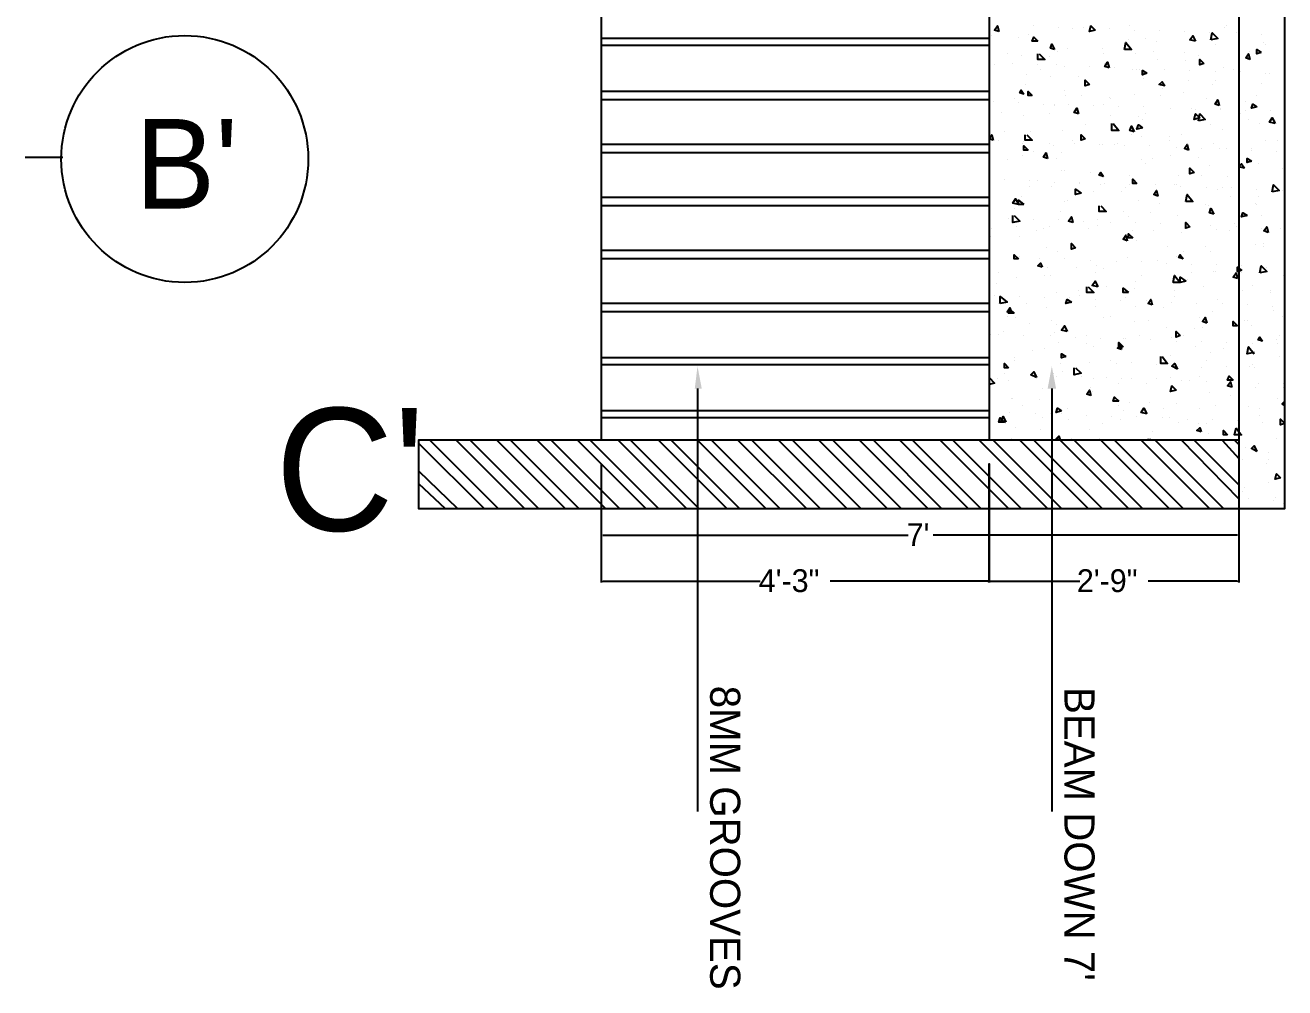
# Model space of a CAD drawing. Header units: inches. Extents: x 9636 to 21597, y -10243 to 557.
# Drawn here: x 14832.6 to 14998.5, y -2774.1 to -2647.3 of the extents above; entities that cross this region are included whole.
import ezdxf

# ---------------------------------------------------------------- set-up
doc = ezdxf.new("R2010")
doc.units = ezdxf.units.IN
doc.header["$MEASUREMENT"] = 0
doc.layers.add('PDF2_0', color=7, linetype='Continuous')
doc.layers.add('PDF2_Text', color=5, linetype='Continuous')
doc.layers.add('PDF2_IEL-HATCH-002', color=7, linetype='Continuous', true_color=0xd7ebd2)
doc.styles.add('PDF Stylus BT', font='stylu.ttf')

msp = doc.modelspace()

# ---------------------------------------------------------------- linework, layer by layer
at = {"layer": 'PDF2_0', "lineweight": 25}
for points in [[(14992.44, -2701.98), (14884.4, -2701.98), (14884.4, -2710.99), (14998.5, -2710.99), (14998.5, -2529.08), (14884.4, -2529.08), (14884.4, -2538.09), (14992.44, -2538.09)], [(14992.44, -2529.08), (14992.44, -2710.99)], [(14908.47, -2538.09), (14908.47, -2701.98)], [(14959.55, -2538.09), (14959.55, -2596.7), (14959.55, -2643.74), (14959.55, -2701.98)], [(14832.58, -2664.68), (14837.54, -2664.68)]]:
    msp.add_lwpolyline(points, dxfattribs=at)
at = {"layer": 'PDF2_0', "color": 252, "lineweight": 25, "true_color": 0x939598}
for points in [[(14959.55, -2649.07), (14908.47, -2649.07)], [(14959.55, -2649.98), (14908.47, -2649.98)], [(14959.55, -2656.05), (14908.47, -2656.05)], [(14959.55, -2657.15), (14908.47, -2657.15)], [(14959.55, -2663.03), (14908.47, -2663.03)], [(14959.55, -2664.13), (14908.47, -2664.13)], [(14959.55, -2670.01), (14908.47, -2670.01)], [(14959.55, -2671.11), (14908.47, -2671.11)], [(14959.55, -2676.99), (14908.47, -2676.99)], [(14959.55, -2678.1), (14908.47, -2678.1)], [(14959.55, -2683.98), (14908.47, -2683.98)], [(14959.55, -2685.08), (14908.47, -2685.08)], [(14959.55, -2691.14), (14908.47, -2691.14)], [(14959.55, -2692.06), (14908.47, -2692.06)], [(14959.55, -2698.12), (14908.47, -2698.12)], [(14959.55, -2699.04), (14908.47, -2699.04)]]:
    msp.add_lwpolyline(points, dxfattribs=at)
at = {"layer": 'PDF2_0', "color": 5, "lineweight": 25}
for points in [[(14921.14, -2695.18), (14921.14, -2750.49), (14921.14, -2750.86)], [(14967.81, -2695.18), (14967.81, -2750.49), (14967.81, -2750.86)], [(14908.65, -2714.48), (14948.89, -2714.48)], [(14992.25, -2714.48), (14952.2, -2714.48)], [(14908.65, -2720.54), (14929.41, -2720.54)], [(14959.36, -2720.54), (14938.6, -2720.54)], [(14959.73, -2720.54), (14971.49, -2720.54)], [(14992.25, -2720.54), (14980.49, -2720.54)]]:
    msp.add_lwpolyline(points, dxfattribs=at)
at = {"layer": 'PDF2_0', "color": 254, "lineweight": 25, "true_color": 0xdbdbdb}
for points in [[(14908.47, -2705.11), (14908.47, -2720.72)], [(14992.44, -2705.11), (14992.44, -2720.72)], [(14908.47, -2714.11), (14908.47, -2714.66)], [(14992.44, -2714.11), (14992.44, -2714.66)]]:
    msp.add_lwpolyline(points, dxfattribs=at)
msp.add_lwpolyline([(14959.55, -2720.72), (14959.55, -2705.11)], close=True, dxfattribs=at)
at = {"layer": 'PDF2_0', "lineweight": 25}
msp.add_circle((14853.6, -2664.94), 16.26, dxfattribs=at)
at = {"layer": 'PDF2_0', "color": 5, "transparency": 33554559}
for points in [[(14920.78, -2695.18), (14921.14, -2692.24), (14921.7, -2695.18)], [(14967.26, -2695.18), (14967.81, -2692.24), (14968.37, -2695.18)], [(14908.65, -2714.48), (14908.47, -2714.48), (14908.47, -2714.48)], [(14992.25, -2714.48), (14992.44, -2714.48), (14992.44, -2714.48)], [(14908.65, -2720.54), (14908.65, -2720.72), (14908.47, -2720.54)], [(14959.36, -2720.54), (14959.36, -2720.72), (14959.55, -2720.54)], [(14959.73, -2720.54), (14959.73, -2720.72), (14959.55, -2720.54)], [(14992.25, -2720.54), (14992.25, -2720.72), (14992.44, -2720.54)]]:
    msp.add_solid(points, dxfattribs=at)
at = {"layer": 'PDF2_IEL-HATCH-002', "color": 251, "lineweight": 25, "true_color": 0x636466}
for points in [[(14960.83, -2648.15), (14960.28, -2647.96), (14960.65, -2647.41)], [(14973.51, -2647.96), (14972.78, -2648.15), (14972.96, -2647.41)], [(14965.98, -2649.43), (14965.24, -2649.43), (14965.43, -2648.88)], [(14977.37, -2650.54), (14977.55, -2649.62), (14978.29, -2650.54)], [(14986.74, -2649.43), (14986, -2649.25), (14986.37, -2648.7)], [(14988.76, -2649.25), (14988.94, -2648.33), (14989.68, -2649.07)], [(14968.18, -2650.54), (14967.63, -2650.35), (14967.81, -2649.8)], [(14993.91, -2651.82), (14993.35, -2651.64), (14993.72, -2651.09)], [(14995.38, -2650.9), (14994.82, -2651.09), (14994.82, -2650.54)], [(14975.35, -2652.92), (14974.8, -2652.74), (14975.16, -2652.19)], [(14987.84, -2652.37), (14987.29, -2652.56), (14987.29, -2651.82)], [(14972.78, -2655.13), (14972.22, -2655.31), (14972.22, -2654.58)], [(14980.31, -2653.66), (14979.76, -2653.84), (14979.76, -2653.29)], [(14964.14, -2656.42), (14963.59, -2656.23), (14963.77, -2655.86)], [(14965.24, -2656.6), (14964.69, -2656.6), (14964.69, -2656.05)], [(14982.7, -2655.31), (14981.96, -2655.13), (14982.33, -2654.76)], [(14989.86, -2657.89), (14989.31, -2657.7), (14989.68, -2657.15)], [(14994.82, -2658.07), (14994.09, -2658.25), (14994.27, -2657.7)], [(14971.31, -2658.99), (14970.75, -2658.8), (14971.12, -2658.25)], [(14987.29, -2659.54), (14986.56, -2659.72), (14986.74, -2658.99)], [(14987.11, -2659.91), (14987.29, -2658.99), (14988.03, -2659.72)], [(14997.21, -2660.27), (14996.48, -2660.09), (14996.85, -2659.54)], [(14978.66, -2661.38), (14978.1, -2661.19), (14978.29, -2660.64)], [(14979.76, -2660.83), (14979.02, -2661.01), (14979.21, -2660.46)], [(14960.1, -2662.48), (14959.55, -2662.3), (14959.91, -2661.74)], [(14972.22, -2662.3), (14971.67, -2662.48), (14971.67, -2661.74)], [(14964.69, -2663.76), (14964.14, -2663.76), (14964.14, -2663.21)], [(14967.26, -2664.87), (14966.71, -2664.68), (14967.08, -2664.13)], [(14985.82, -2663.76), (14985.27, -2663.58), (14985.64, -2663.03)], [(14986.56, -2666.7), (14986, -2666.89), (14986, -2666.15)], [(14993.17, -2666.15), (14992.44, -2665.97), (14992.8, -2665.6)], [(14994.09, -2665.23), (14993.54, -2665.42), (14993.54, -2664.87)], [(14974.61, -2667.26), (14974.06, -2667.07), (14974.25, -2666.7)], [(14979.02, -2668.17), (14978.47, -2668.17), (14978.47, -2667.62)], [(14971.67, -2669.46), (14970.94, -2669.64), (14970.94, -2668.91)], [(14981.78, -2669.83), (14981.23, -2669.64), (14981.59, -2669.09)], [(14996.85, -2669.28), (14997.03, -2668.36), (14997.76, -2669.09)], [(14963.4, -2670.93), (14962.67, -2670.75), (14963.04, -2670.2)], [(14964.14, -2670.93), (14963.4, -2670.93), (14963.4, -2670.38)], [(14985.45, -2670.56), (14985.64, -2669.64), (14986.37, -2670.56)], [(14970.57, -2673.32), (14970.02, -2673.14), (14970.39, -2672.58)], [(14989.13, -2672.22), (14988.58, -2672.03), (14988.76, -2671.48)], [(14993.54, -2672.4), (14992.8, -2672.58), (14992.99, -2672.03)], [(14986, -2673.87), (14985.45, -2674.05), (14985.45, -2673.32)], [(14996.29, -2674.61), (14995.74, -2674.42), (14996.11, -2673.87)], [(14970.94, -2676.63), (14970.39, -2676.81), (14970.39, -2676.08)], [(14977.74, -2675.71), (14977.19, -2675.52), (14977.55, -2674.97)], [(14978.47, -2675.34), (14977.92, -2675.34), (14977.92, -2674.79)], [(14963.4, -2678.1), (14962.85, -2678.1), (14962.85, -2677.55)], [(14985.09, -2678.1), (14984.53, -2677.91), (14984.72, -2677.55)], [(14966.53, -2679.2), (14965.98, -2679.02), (14966.34, -2678.65)], [(14992.44, -2679.75), (14992.25, -2679.75), (14992.25, -2679.2), (14992.44, -2679.38), (14992.8, -2679.57)], [(14995.19, -2679.93), (14995.38, -2679.02), (14996.11, -2679.75)], [(14973.88, -2681.77), (14973.14, -2681.59), (14973.51, -2681.04)], [(14983.8, -2681.22), (14983.98, -2680.3), (14984.72, -2681.22)], [(14985.45, -2681.04), (14984.72, -2681.22), (14984.72, -2680.49)], [(14992.25, -2680.67), (14991.7, -2680.49), (14992.07, -2679.93)], [(14977.92, -2682.51), (14977.19, -2682.51), (14977.19, -2681.96)], [(14961.02, -2683.98), (14961.02, -2683.06), (14961.93, -2683.79)], [(14970.39, -2683.79), (14969.65, -2683.98), (14969.84, -2683.43)], [(14981.04, -2684.16), (14980.49, -2683.98), (14980.86, -2683.43)], [(14962.49, -2685.26), (14961.93, -2685.08), (14962.3, -2684.53)], [(14962.85, -2685.26), (14962.12, -2685.26), (14962.3, -2684.71)], [(14988.21, -2686.55), (14987.66, -2686.36), (14988.03, -2685.81)], [(14969.84, -2687.65), (14969.1, -2687.47), (14969.47, -2686.92)], [(14984.72, -2688.2), (14984.17, -2688.39), (14984.17, -2687.65)], [(14992.25, -2686.92), (14991.7, -2686.92), (14991.7, -2686.36)], [(14977, -2690.04), (14976.45, -2689.86), (14976.82, -2689.49)], [(14977.19, -2689.67), (14976.63, -2689.67), (14976.63, -2689.12)], [(14995.56, -2688.94), (14995.01, -2688.75), (14995.19, -2688.39)], [(14969.65, -2690.96), (14969.1, -2691.14), (14969.1, -2690.59)], [(14962.12, -2692.43), (14961.57, -2692.43), (14961.57, -2691.88)], [(14984.35, -2692.61), (14983.62, -2692.24), (14983.98, -2691.88)], [(14965.79, -2693.71), (14965.06, -2693.35), (14965.43, -2692.98)], [(14991.7, -2694.08), (14990.97, -2694.08), (14991.15, -2693.53)], [(14991.52, -2695), (14990.97, -2694.82), (14991.33, -2694.27)], [(14972.96, -2696.1), (14972.41, -2695.92), (14972.78, -2695.37)], [(14984.17, -2695.37), (14983.43, -2695.55), (14983.62, -2694.82)], [(14969.1, -2698.12), (14968.37, -2698.31), (14968.55, -2697.76)], [(14976.63, -2696.84), (14975.9, -2696.84), (14976.08, -2696.29)], [(14980.31, -2698.49), (14979.57, -2698.31), (14979.94, -2697.76)], [(14961.57, -2699.59), (14960.83, -2699.59), (14961.02, -2699.04)], [(14961.75, -2699.59), (14961.2, -2699.41), (14961.38, -2698.86)], [(14998.5, -2699.78), (14997.95, -2699.96), (14997.95, -2699.23)], [(14987.47, -2700.88), (14986.92, -2700.7), (14987.29, -2700.33)], [(14990.97, -2701.25), (14990.41, -2701.25), (14990.41, -2700.7)], [(14992.07, -2700.33), (14992.44, -2700.88), (14992.8, -2701.25), (14992.44, -2701.25), (14991.88, -2701.25)], [(14968.92, -2701.98), (14968.37, -2701.8), (14968.73, -2701.43)], [(14994.82, -2703.45), (14994.09, -2703.09), (14994.46, -2702.72)], [(14997.95, -2706.94), (14997.21, -2707.13), (14997.4, -2706.39)]]:
    msp.add_lwpolyline(points, close=True, dxfattribs=at)
for points in [[(14965.43, -2647.41), (14965.43, -2647.41)], [(14968.73, -2647.6), (14968.73, -2647.6)], [(14970.57, -2647.78), (14970.57, -2647.78)], [(14972.04, -2647.6), (14972.04, -2647.6)], [(14975.35, -2647.78), (14975.35, -2647.78)], [(14978.1, -2647.41), (14978.1, -2647.41)], [(14978.66, -2647.96), (14978.66, -2647.96)], [(14981.96, -2647.96), (14981.96, -2647.96)], [(14990.6, -2647.6), (14990.6, -2647.6)], [(14990.78, -2647.41), (14990.78, -2647.41)], [(14959.91, -2648.7), (14959.91, -2648.7)], [(14963.4, -2648.88), (14963.4, -2648.88)], [(14964.69, -2648.51), (14964.69, -2648.51)], [(14977.92, -2649.25), (14977.92, -2649.25)], [(14980.12, -2649.07), (14980.12, -2649.07)], [(14981.59, -2649.43), (14981.59, -2649.43)], [(14985.27, -2648.15), (14985.27, -2648.15)], [(14988.58, -2648.33), (14988.58, -2648.33)], [(14988.58, -2648.33), (14988.58, -2648.33)], [(14992.07, -2648.33), (14992.07, -2648.33)], [(14995.38, -2648.51), (14995.38, -2648.51)], [(14995.74, -2649.62), (14995.74, -2649.62)], [(14961.93, -2651.09), (14961.93, -2651.09)], [(14963.77, -2651.27), (14963.77, -2651.27)], [(14966.16, -2651.09), (14966.9, -2651.82), (14965.98, -2651.82), (14965.98, -2651.09)], [(14968.55, -2650.72), (14968.55, -2650.72)], [(14969.84, -2650.35), (14969.84, -2650.35)], [(14974.43, -2650.35), (14974.43, -2650.35)], [(14974.61, -2651.09), (14974.61, -2651.09)], [(14978.84, -2651.09), (14978.84, -2651.09)], [(14981.23, -2650.72), (14981.23, -2650.72)], [(14985.27, -2650.9), (14985.27, -2650.9)], [(14987.11, -2651.27), (14987.11, -2651.27)], [(14989.31, -2649.8), (14989.31, -2649.8)], [(14992.44, -2650.9), (14992.44, -2650.9)], [(14993.91, -2650.72), (14993.91, -2650.72)], [(14995.93, -2649.8), (14995.93, -2649.8)], [(14960.28, -2652.56), (14960.28, -2652.56)], [(14962.67, -2652.37), (14962.67, -2652.37)], [(14965.98, -2652.56), (14965.98, -2652.56)], [(14967.45, -2651.45), (14967.45, -2651.45)], [(14968.37, -2652.56), (14968.37, -2652.56)], [(14969.47, -2652.74), (14969.47, -2652.74)], [(14972.78, -2652.74), (14972.78, -2652.74)], [(14974.8, -2652.37), (14974.8, -2652.37)], [(14976.08, -2652.92), (14976.08, -2652.92)], [(14981.78, -2651.82), (14981.78, -2651.82)], [(14985.45, -2652.01), (14985.45, -2652.01)], [(14990.41, -2652.92), (14990.41, -2652.92)], [(14964.51, -2653.84), (14964.51, -2653.84)], [(14966.34, -2653.11), (14966.34, -2653.11)], [(14967.63, -2654.03), (14967.63, -2654.03)], [(14971.31, -2654.03), (14971.31, -2654.03)], [(14978.47, -2653.11), (14978.47, -2653.11)], [(14979.02, -2653.11), (14979.02, -2653.11)], [(14979.39, -2653.11), (14979.39, -2653.11)], [(14979.94, -2654.39), (14979.94, -2654.39)], [(14982.7, -2653.11), (14982.7, -2653.11)], [(14985.82, -2654.58), (14985.82, -2654.58)], [(14986, -2653.29), (14986, -2653.29)], [(14989.31, -2653.48), (14989.31, -2653.48)], [(14989.31, -2654.58), (14989.31, -2654.58)], [(14991.7, -2653.11), (14991.7, -2653.11)], [(14992.62, -2653.48), (14992.62, -2653.48)], [(14995.93, -2653.66), (14995.93, -2653.66)], [(14996.48, -2653.66), (14996.48, -2653.66)], [(14964.32, -2655.13), (14964.32, -2655.13)], [(14969.47, -2655.86), (14969.47, -2655.86)], [(14982.33, -2655.68), (14982.33, -2655.68)], [(14985.09, -2656.23), (14985.09, -2656.23)], [(14988.94, -2655.13), (14988.94, -2655.13)], [(14995.38, -2654.95), (14995.38, -2654.95)], [(14960.1, -2657.33), (14960.1, -2657.33)], [(14962.85, -2656.97), (14962.85, -2656.97)], [(14963.4, -2657.52), (14963.4, -2657.52)], [(14966.71, -2657.7), (14966.71, -2657.7)], [(14968.18, -2657.7), (14968.18, -2657.7)], [(14968.18, -2657.89), (14968.18, -2657.89)], [(14969.65, -2656.6), (14969.65, -2656.6)], [(14970.02, -2657.7), (14970.02, -2657.7)], [(14971.67, -2656.6), (14971.67, -2656.6)], [(14973.33, -2657.89), (14973.33, -2657.89)], [(14974.61, -2657.7), (14974.61, -2657.7)], [(14975.35, -2656.78), (14975.35, -2656.78)], [(14975.53, -2656.97), (14975.53, -2656.97)], [(14978.66, -2656.42), (14978.66, -2656.42)], [(14982.15, -2656.6), (14982.15, -2656.6)], [(14988.21, -2656.97), (14988.21, -2656.97)], [(14989.68, -2657.15), (14989.68, -2657.15)], [(14993.35, -2657.33), (14993.35, -2657.33)], [(14994.82, -2656.6), (14994.82, -2656.6)], [(14961.2, -2658.8), (14961.2, -2658.8)], [(14964.14, -2659.17), (14964.14, -2659.17)], [(14967.45, -2658.99), (14967.45, -2658.99)], [(14975.53, -2659.17), (14975.53, -2659.17)], [(14976.63, -2658.07), (14976.63, -2658.07)], [(14979.21, -2659.36), (14979.21, -2659.36)], [(14979.94, -2658.07), (14979.94, -2658.07)], [(14980.12, -2658.99), (14980.12, -2658.99)], [(14983.43, -2658.25), (14983.43, -2658.25)], [(14986.19, -2658.25), (14986.19, -2658.25)], [(14986.74, -2658.44), (14986.74, -2658.44)], [(14990.05, -2658.25), (14990.05, -2658.25)], [(14990.05, -2658.44), (14990.05, -2658.44)], [(14992.62, -2658.99), (14992.62, -2658.99)], [(14993.35, -2658.62), (14993.35, -2658.62)], [(14996.66, -2658.62), (14996.66, -2658.62)], [(14998.5, -2658.62), (14998.5, -2658.62)], [(14998.5, -2658.62), (14998.5, -2658.62)], [(14969.28, -2661.19), (14969.28, -2661.19)], [(14972.22, -2660.46), (14972.22, -2660.46)], [(14975.9, -2660.27), (14976.63, -2661.19), (14975.72, -2661.19), (14975.72, -2660.27)], [(14979.76, -2659.72), (14979.76, -2659.72)], [(14988.76, -2660.46), (14988.76, -2660.46)], [(14990.23, -2661.01), (14990.23, -2661.01)], [(14993.72, -2659.72), (14993.72, -2659.72)], [(14995.19, -2660.27), (14995.19, -2660.27)], [(14997.21, -2659.91), (14997.21, -2659.91)], [(14960.83, -2662.48), (14960.83, -2662.48)], [(14961.57, -2661.38), (14961.57, -2661.38)], [(14963.96, -2662.85), (14963.96, -2662.85)], [(14964.14, -2662.66), (14964.14, -2662.66)], [(14964.51, -2661.74), (14965.24, -2662.48), (14964.32, -2662.48), (14964.32, -2661.74)], [(14965.06, -2661.38), (14965.06, -2661.38)], [(14967.45, -2662.85), (14967.45, -2662.85)], [(14970.57, -2662.48), (14970.57, -2662.48)], [(14970.75, -2662.85), (14970.75, -2662.85)], [(14976.45, -2662.85), (14976.45, -2662.85)], [(14978.29, -2661.74), (14978.29, -2661.74)], [(14979.57, -2661.93), (14979.57, -2661.93)], [(14983.25, -2661.93), (14983.25, -2661.93)], [(14983.25, -2662.48), (14983.25, -2662.48)], [(14984.9, -2661.74), (14984.9, -2661.74)], [(14989.13, -2662.85), (14989.13, -2662.85)], [(14995.93, -2662.48), (14995.93, -2662.48)], [(14997.58, -2662.48), (14997.58, -2662.48)], [(14963.96, -2664.5), (14963.96, -2664.5)], [(14965.43, -2663.95), (14965.43, -2663.95)], [(14968, -2663.21), (14968, -2663.21)], [(14969.1, -2664.13), (14969.1, -2664.13)], [(14974.06, -2663.03), (14974.06, -2663.03)], [(14974.43, -2663.03), (14974.43, -2663.03)], [(14976.08, -2663.03), (14976.08, -2663.03)], [(14977.37, -2663.21), (14977.37, -2663.21)], [(14980.68, -2663.21), (14980.68, -2663.21)], [(14983.43, -2664.5), (14983.43, -2664.5)], [(14984.17, -2663.4), (14984.17, -2663.4)], [(14987.47, -2663.58), (14987.47, -2663.58)], [(14989.86, -2663.58), (14989.86, -2663.58)], [(14990.78, -2663.58), (14990.78, -2663.58)], [(14994.09, -2663.58), (14994.09, -2663.58)], [(14994.09, -2663.76), (14994.09, -2663.76)], [(14997.4, -2663.95), (14997.4, -2663.95)], [(14961.93, -2665.05), (14961.93, -2665.05)], [(14968.37, -2664.87), (14968.37, -2664.87)], [(14979.57, -2665.05), (14979.57, -2665.05)], [(14980.12, -2665.6), (14980.12, -2665.6)], [(14981.04, -2664.87), (14981.04, -2664.87)], [(14987.11, -2664.68), (14987.11, -2664.68)], [(14988.58, -2665.79), (14988.58, -2665.79)], [(14993.72, -2664.87), (14993.72, -2664.87)], [(14995.01, -2665.6), (14995.01, -2665.6)], [(14998.13, -2666.15), (14998.13, -2666.15)], [(14961.57, -2667.62), (14961.57, -2667.62)], [(14964.87, -2667.81), (14964.87, -2667.81)], [(14965.98, -2667.81), (14965.98, -2667.81)], [(14969.1, -2666.52), (14969.1, -2666.52)], [(14969.47, -2666.52), (14969.47, -2666.52)], [(14972.96, -2666.7), (14972.96, -2666.7)], [(14978.1, -2667.07), (14978.1, -2667.07)], [(14984.53, -2667.07), (14984.53, -2667.07)], [(14987.47, -2667.07), (14987.47, -2667.07)], [(14990.97, -2667.26), (14990.97, -2667.26)], [(14964.87, -2668.54), (14964.87, -2668.54)], [(14967.81, -2668.54), (14967.81, -2668.54)], [(14968.18, -2667.99), (14968.18, -2667.99)], [(14971.49, -2667.99), (14971.49, -2667.99)], [(14971.49, -2668.17), (14971.49, -2668.17)], [(14973.33, -2669.28), (14973.33, -2669.28)], [(14974.25, -2668.36), (14974.25, -2668.36)], [(14974.8, -2668.17), (14974.8, -2668.17)], [(14977, -2669.28), (14977, -2669.28)], [(14977.55, -2668.73), (14977.55, -2668.73)], [(14978.1, -2668.36), (14978.1, -2668.36)], [(14981.41, -2668.36), (14981.41, -2668.36)], [(14983.98, -2668.36), (14983.98, -2668.36)], [(14984.17, -2668.36), (14984.17, -2668.36)], [(14984.72, -2668.54), (14984.72, -2668.54)], [(14988.21, -2668.73), (14988.21, -2668.73)], [(14989.68, -2668.91), (14989.68, -2668.91)], [(14990.23, -2668.73), (14990.23, -2668.73)], [(14991.52, -2668.73), (14991.52, -2668.73)], [(14994.82, -2668.91), (14994.82, -2668.91)], [(14996.85, -2668.36), (14996.85, -2668.36)], [(14998.13, -2669.09), (14998.13, -2669.09)], [(14963.77, -2669.83), (14963.77, -2669.83)], [(14969.47, -2670.56), (14969.47, -2670.56)], [(14969.84, -2670.38), (14969.84, -2670.38)], [(14974.25, -2671.11), (14974.98, -2671.85), (14974.06, -2671.85), (14974.06, -2671.11)], [(14979.21, -2670.38), (14979.21, -2670.38)], [(14981.96, -2670.75), (14981.96, -2670.75)], [(14988.03, -2670.93), (14988.03, -2670.93)], [(14988.39, -2671.11), (14988.39, -2671.11)], [(14991.33, -2669.83), (14991.33, -2669.83)], [(14994.64, -2670.75), (14994.64, -2670.75)], [(14994.82, -2670.93), (14994.82, -2670.93)], [(14995.01, -2669.83), (14995.01, -2669.83)], [(14962.12, -2672.77), (14962.12, -2672.77)], [(14962.85, -2672.4), (14963.59, -2673.14), (14962.67, -2673.32), (14962.67, -2672.4)], [(14962.85, -2671.48), (14962.85, -2671.48)], [(14968.92, -2671.85), (14968.92, -2671.85)], [(14977.19, -2671.85), (14977.19, -2671.85)], [(14977.92, -2672.58), (14977.92, -2672.58)], [(14980.86, -2672.03), (14980.86, -2672.03)], [(14984.35, -2672.4), (14984.35, -2672.4)], [(14995.38, -2672.4), (14995.38, -2672.4)], [(14959.91, -2674.05), (14959.91, -2674.05)], [(14963.22, -2673.87), (14963.22, -2673.87)], [(14965.43, -2672.95), (14965.43, -2672.95)], [(14965.79, -2674.42), (14965.79, -2674.42)], [(14966.71, -2674.05), (14966.71, -2674.05)], [(14967.45, -2673.87), (14967.45, -2673.87)], [(14968.73, -2672.95), (14968.73, -2672.95)], [(14972.04, -2673.14), (14972.04, -2673.14)], [(14972.59, -2674.05), (14972.59, -2674.05)], [(14973.88, -2672.95), (14973.88, -2672.95)], [(14973.88, -2673.69), (14973.88, -2673.69)], [(14975.53, -2673.32), (14975.53, -2673.32)], [(14978.47, -2674.42), (14978.47, -2674.42)], [(14978.84, -2673.32), (14978.84, -2673.32)], [(14981.23, -2674.42), (14981.23, -2674.42)], [(14982.15, -2673.5), (14982.15, -2673.5)], [(14985.27, -2674.05), (14985.27, -2674.05)], [(14985.45, -2673.69), (14985.45, -2673.69)], [(14988.76, -2673.69), (14988.76, -2673.69)], [(14989.5, -2674.24), (14989.5, -2674.24)], [(14991.15, -2674.42), (14991.15, -2674.42)], [(14991.88, -2673.5), (14991.88, -2673.5)], [(14992.07, -2673.87), (14992.07, -2673.87)], [(14995.38, -2674.05), (14995.38, -2674.05)], [(14997.95, -2674.05), (14997.95, -2674.05)], [(14959.73, -2675.16), (14959.73, -2675.16)], [(14963.59, -2675.16), (14963.59, -2675.16)], [(14977.74, -2675.71), (14977.74, -2675.71)], [(14979.02, -2675.71), (14979.02, -2675.71)], [(14984.9, -2674.61), (14984.9, -2674.61)], [(14995.74, -2676.08), (14995.74, -2676.08)], [(14963.59, -2677.73), (14963.59, -2677.73)], [(14967.08, -2676.63), (14967.08, -2676.63)], [(14968.55, -2677.18), (14968.55, -2677.18)], [(14970.39, -2676.44), (14970.39, -2676.44)], [(14970.75, -2676.63), (14970.75, -2676.63)], [(14983.06, -2676.44), (14983.06, -2676.44)], [(14984.17, -2677.73), (14984.17, -2677.73)], [(14985.09, -2677.18), (14985.09, -2677.18)], [(14988.03, -2676.44), (14988.03, -2676.44)], [(14988.76, -2677.18), (14988.76, -2677.18)], [(14994.64, -2676.26), (14994.64, -2676.26)], [(14995.74, -2676.44), (14995.74, -2676.44)], [(14959.55, -2677.91), (14959.55, -2677.91)], [(14962.85, -2677.91), (14962.85, -2677.91)], [(14966.16, -2678.1), (14966.16, -2678.1)], [(14967.26, -2679.2), (14967.26, -2679.2)], [(14969.47, -2678.1), (14969.47, -2678.1)], [(14971.12, -2679.2), (14971.12, -2679.2)], [(14972.96, -2678.28), (14972.96, -2678.28)], [(14973.69, -2679.02), (14973.69, -2679.02)], [(14974.61, -2679.38), (14974.61, -2679.38)], [(14976.27, -2678.46), (14976.27, -2678.46)], [(14977.74, -2677.91), (14977.74, -2677.91)], [(14979.57, -2678.46), (14979.57, -2678.46)], [(14981.78, -2678.28), (14981.78, -2678.28)], [(14982.88, -2678.65), (14982.88, -2678.65)], [(14986.19, -2678.83), (14986.19, -2678.83)], [(14989.5, -2678.83), (14989.5, -2678.83)], [(14992.8, -2679.02), (14992.8, -2679.02)], [(14996.11, -2679.2), (14996.11, -2679.2)], [(14960.83, -2679.93), (14960.83, -2679.93)], [(14963.22, -2680.49), (14963.22, -2680.49)], [(14966.9, -2680.3), (14966.9, -2680.3)], [(14967.63, -2680.3), (14967.63, -2680.3)], [(14973.51, -2679.93), (14973.51, -2679.93)], [(14978.84, -2681.04), (14978.84, -2681.04)], [(14979.57, -2680.3), (14979.57, -2680.3)], [(14985.64, -2680.85), (14985.64, -2680.85)], [(14986.19, -2679.93), (14986.19, -2679.93)], [(14989.13, -2679.75), (14989.13, -2679.75)], [(14989.31, -2679.75), (14989.31, -2679.75)], [(14992.25, -2680.3), (14992.25, -2680.3)], [(14992.8, -2679.93), (14992.8, -2679.93)], [(14998.32, -2680.3), (14998.32, -2680.3)], [(14960.46, -2681.4), (14960.46, -2681.4)], [(14968.37, -2682.51), (14968.37, -2682.51)], [(14971.31, -2682.32), (14971.31, -2682.32)], [(14972.59, -2681.77), (14973.33, -2682.51), (14972.41, -2682.51), (14972.41, -2681.77)], [(14974.98, -2681.77), (14974.98, -2681.77)], [(14978.66, -2681.96), (14978.66, -2681.96)], [(14983.98, -2682.32), (14983.98, -2682.32)], [(14987.84, -2681.77), (14987.84, -2681.77)], [(14992.99, -2682.32), (14992.99, -2682.32)], [(14994.27, -2681.59), (14994.27, -2681.59)], [(14996.66, -2682.32), (14996.66, -2682.32)], [(14996.66, -2682.51), (14996.66, -2682.51)], [(14960.28, -2682.87), (14960.28, -2682.87)], [(14960.83, -2683.98), (14960.83, -2683.98)], [(14963.59, -2683.06), (14963.59, -2683.06)], [(14964.51, -2683.98), (14964.51, -2683.98)], [(14966.9, -2683.24), (14966.9, -2683.24)], [(14970.2, -2683.24), (14970.2, -2683.24)], [(14971.49, -2682.87), (14971.49, -2682.87)], [(14973.51, -2683.43), (14973.51, -2683.43)], [(14973.51, -2684.34), (14973.51, -2684.34)], [(14976.82, -2683.61), (14976.82, -2683.61)], [(14977.55, -2683.24), (14977.55, -2683.24)], [(14978.84, -2684.34), (14978.84, -2684.34)], [(14980.31, -2683.61), (14980.31, -2683.61)], [(14983.62, -2683.79), (14983.62, -2683.79)], [(14983.98, -2683.06), (14983.98, -2683.06)], [(14986.92, -2683.98), (14986.92, -2683.98)], [(14989.68, -2683.43), (14989.68, -2683.43)], [(14990.23, -2683.98), (14990.23, -2683.98)], [(14993.54, -2684.16), (14993.54, -2684.16)], [(14996.85, -2684.34), (14996.85, -2684.34)], [(14961.93, -2685.63), (14961.93, -2685.63)], [(14963.04, -2685.81), (14963.04, -2685.81)], [(14967.08, -2684.53), (14967.08, -2684.53)], [(14967.81, -2686.18), (14967.81, -2686.18)], [(14974.61, -2685.81), (14974.61, -2685.81)], [(14975.53, -2685.63), (14975.53, -2685.63)], [(14980.49, -2686.18), (14980.49, -2686.18)], [(14982.51, -2684.53), (14982.51, -2684.53)], [(14987.29, -2685.81), (14987.29, -2685.81)], [(14988.94, -2685.08), (14988.94, -2685.08)], [(14993.17, -2686.18), (14993.17, -2686.18)], [(14993.54, -2686.18), (14993.54, -2686.18)], [(14997.03, -2684.89), (14997.03, -2684.89)], [(14998.13, -2685.63), (14998.13, -2685.63)], [(14961.38, -2687.65), (14961.38, -2687.65)], [(14964.87, -2686.55), (14964.87, -2686.55)], [(14968.18, -2687.83), (14968.18, -2687.83)], [(14968.37, -2686.73), (14968.37, -2686.73)], [(14978.66, -2686.36), (14978.66, -2686.36)], [(14982.88, -2687.1), (14982.88, -2687.1)], [(14986.56, -2687.28), (14986.56, -2687.28)], [(14987.66, -2687.1), (14987.66, -2687.1)], [(14994.09, -2686.92), (14994.09, -2686.92)], [(14959.73, -2688.02), (14959.73, -2688.02)], [(14960.83, -2688.02), (14960.83, -2688.02)], [(14964.14, -2688.2), (14964.14, -2688.2)], [(14967.63, -2688.2), (14967.63, -2688.2)], [(14968.73, -2689.12), (14968.73, -2689.12)], [(14970.94, -2688.39), (14970.94, -2688.39)], [(14972.41, -2688.2), (14972.41, -2688.2)], [(14972.41, -2689.3), (14972.41, -2689.3)], [(14974.25, -2688.57), (14974.25, -2688.57)], [(14977.19, -2688.57), (14977.19, -2688.57)], [(14977.55, -2688.57), (14977.55, -2688.57)], [(14979.39, -2688.2), (14979.39, -2688.2)], [(14980.86, -2688.75), (14980.86, -2688.75)], [(14983.62, -2688.39), (14983.62, -2688.39)], [(14984.17, -2688.94), (14984.17, -2688.94)], [(14985.09, -2688.2), (14985.09, -2688.2)], [(14987.47, -2688.94), (14987.47, -2688.94)], [(14990.78, -2689.12), (14990.78, -2689.12)], [(14994.27, -2689.3), (14994.27, -2689.3)], [(14997.4, -2688.75), (14997.4, -2688.75)], [(14997.58, -2689.3), (14997.58, -2689.3)], [(14997.76, -2688.2), (14997.76, -2688.2)], [(14962.85, -2691.14), (14962.85, -2691.14)], [(14965.24, -2690.22), (14965.24, -2690.22)], [(14966.9, -2689.86), (14966.9, -2689.86)], [(14973.33, -2689.67), (14973.33, -2689.67)], [(14982.33, -2690.96), (14983.06, -2691.88), (14982.15, -2691.88), (14982.15, -2690.96)], [(14983.43, -2690.77), (14983.43, -2690.77)], [(14986.74, -2689.67), (14986.74, -2689.67)], [(14988.76, -2690.41), (14988.76, -2690.41)], [(14990.41, -2689.86), (14990.41, -2689.86)], [(14994.46, -2690.41), (14993.54, -2690.59), (14993.72, -2689.67), (14994.46, -2690.59)], [(14997.76, -2690.96), (14997.76, -2690.96)], [(14962.85, -2691.51), (14962.85, -2691.51)], [(14968.92, -2691.88), (14968.92, -2691.88)], [(14970.94, -2692.43), (14971.67, -2693.16), (14970.75, -2693.35), (14970.75, -2692.43)], [(14972.78, -2691.69), (14972.78, -2691.69)], [(14975.53, -2691.51), (14975.53, -2691.51)], [(14976.27, -2691.88), (14976.27, -2691.88)], [(14978.29, -2691.69), (14978.29, -2691.69)], [(14981.59, -2692.06), (14981.59, -2692.06)], [(14987.47, -2692.43), (14987.47, -2692.43)], [(14988.21, -2691.51), (14988.21, -2691.51)], [(14990.78, -2692.24), (14990.78, -2692.24)], [(14993.91, -2692.24), (14993.91, -2692.24)], [(14994.27, -2692.06), (14994.27, -2692.06)], [(14994.46, -2692.43), (14994.46, -2692.43)], [(14959.55, -2693.71), (14960.28, -2694.45), (14959.55, -2694.63)], [(14960.65, -2693.9), (14960.65, -2693.9)], [(14961.57, -2693.16), (14961.57, -2693.16)], [(14962.12, -2694.08), (14962.12, -2694.08)], [(14965.06, -2693.35), (14965.06, -2693.35)], [(14968, -2693.16), (14968, -2693.16)], [(14968.37, -2693.53), (14968.37, -2693.53)], [(14969.28, -2692.98), (14969.28, -2692.98)], [(14971.67, -2693.53), (14971.67, -2693.53)], [(14973.33, -2693.9), (14973.33, -2693.9)], [(14974.98, -2693.71), (14974.98, -2693.71)], [(14976.63, -2694.45), (14976.63, -2694.45)], [(14977, -2693.9), (14977, -2693.9)], [(14978.29, -2693.9), (14978.29, -2693.9)], [(14980.31, -2694.45), (14980.31, -2694.45)], [(14981.59, -2693.9), (14981.59, -2693.9)], [(14983.43, -2693.71), (14983.43, -2693.71)], [(14984.9, -2694.08), (14984.9, -2694.08)], [(14986, -2694.08), (14986, -2694.08)], [(14987.29, -2693.53), (14987.29, -2693.53)], [(14988.21, -2694.27), (14988.21, -2694.27)], [(14991.52, -2694.27), (14991.52, -2694.27)], [(14995.01, -2694.45), (14995.01, -2694.45)], [(14998.32, -2694.45), (14998.32, -2694.45)], [(14966.53, -2695.18), (14966.53, -2695.18)], [(14972.96, -2695), (14972.96, -2695)], [(14973.14, -2695.55), (14973.14, -2695.55)], [(14988.58, -2695.74), (14988.58, -2695.74)], [(14991.33, -2696.1), (14991.33, -2696.1)], [(14994.64, -2695), (14994.64, -2695)], [(14998.32, -2695), (14998.32, -2695)], [(14962.49, -2696.47), (14962.49, -2696.47)], [(14962.67, -2696.47), (14962.67, -2696.47)], [(14963.96, -2697.39), (14963.96, -2697.39)], [(14966.16, -2696.65), (14966.16, -2696.65)], [(14969.84, -2697.76), (14969.84, -2697.76)], [(14976.63, -2697.39), (14976.63, -2697.39)], [(14978.1, -2697.02), (14978.1, -2697.02)], [(14980.68, -2697.02), (14980.68, -2697.02)], [(14982.51, -2697.76), (14982.51, -2697.76)], [(14984.17, -2697.21), (14984.17, -2697.21)], [(14987.29, -2697.76), (14987.29, -2697.76)], [(14989.31, -2697.39), (14989.31, -2697.39)], [(14993.72, -2697.57), (14993.72, -2697.57)], [(14995.19, -2697.76), (14995.19, -2697.76)], [(14997.58, -2696.47), (14997.58, -2696.47)], [(14998.5, -2696.84), (14998.13, -2697.21), (14998.5, -2697.39)], [(14962.3, -2698.31), (14962.3, -2698.31)], [(14965.61, -2698.49), (14965.61, -2698.49)], [(14966.53, -2699.04), (14966.53, -2699.04)], [(14967.63, -2698.49), (14967.63, -2698.49)], [(14969.1, -2698.49), (14969.1, -2698.49)], [(14970.02, -2699.23), (14970.02, -2699.23)], [(14972.41, -2698.68), (14972.41, -2698.68)], [(14975.72, -2698.86), (14975.72, -2698.86)], [(14976.82, -2699.23), (14976.82, -2699.23)], [(14977.19, -2698.12), (14977.19, -2698.12)], [(14979.02, -2698.86), (14979.02, -2698.86)], [(14982.33, -2699.04), (14982.33, -2699.04)], [(14983.25, -2699.04), (14983.25, -2699.04)], [(14985.64, -2699.23), (14985.64, -2699.23)], [(14988.94, -2699.23), (14988.94, -2699.23)], [(14992.25, -2699.41), (14992.25, -2699.41)], [(14995.19, -2698.68), (14995.19, -2698.68)], [(14961.75, -2699.78), (14961.75, -2699.78)], [(14963.04, -2700.33), (14963.04, -2700.33)], [(14966.34, -2700.51), (14966.34, -2700.51)], [(14972.78, -2700.51), (14972.78, -2700.51)], [(14974.43, -2699.78), (14974.43, -2699.78)], [(14981.04, -2700.88), (14981.04, -2700.88)], [(14984.53, -2699.59), (14984.53, -2699.59)], [(14987.11, -2699.78), (14987.11, -2699.78)], [(14988.21, -2699.78), (14988.21, -2699.78)], [(14988.39, -2701.06), (14988.39, -2701.06)], [(14995.56, -2699.59), (14995.56, -2699.59)], [(14962.49, -2701.8), (14962.49, -2701.8)], [(14970.39, -2701.8), (14970.39, -2701.8)], [(14974.06, -2701.8), (14974.06, -2701.8)], [(14980.49, -2701.8), (14980.49, -2701.98)], [(14980.68, -2701.8), (14980.86, -2701.98)], [(14997.4, -2701.8), (14997.4, -2701.8)], [(14993.35, -2702.9), (14993.35, -2702.9)], [(14996.29, -2703.64), (14996.29, -2703.64)], [(14992.99, -2704.56), (14992.99, -2704.56)], [(14996.11, -2705.11), (14996.11, -2705.11)], [(14996.29, -2704.56), (14996.29, -2704.56)], [(14996.29, -2707.49), (14996.29, -2707.49)], [(14997.21, -2707.13), (14997.21, -2707.13)], [(14992.99, -2708.78), (14992.99, -2708.78)], [(14993.17, -2708.23), (14993.17, -2708.23)], [(14993.72, -2709.7), (14993.72, -2709.7)], [(14997.03, -2709.88), (14997.03, -2709.88)], [(14997.21, -2709.52), (14997.21, -2709.52)], [(14998.32, -2710.25), (14998.32, -2710.25)]]:
    msp.add_lwpolyline(points, dxfattribs=at)
at = {"layer": 'PDF2_IEL-HATCH-002', "color": 241, "lineweight": 25, "true_color": 0xf7abae}
for points in [[(14884.4, -2702.35), (14893.03, -2710.99)], [(14885.87, -2701.98), (14894.87, -2710.99)], [(14889.36, -2701.98), (14898.36, -2710.99)], [(14891.2, -2701.98), (14900.2, -2710.99)], [(14894.69, -2701.98), (14903.69, -2710.99)], [(14896.52, -2701.98), (14905.53, -2710.99)], [(14900.01, -2701.98), (14909.02, -2710.99)], [(14901.85, -2701.98), (14910.86, -2710.99)], [(14905.34, -2701.98), (14914.35, -2710.99)], [(14907, -2701.98), (14916, -2710.99)], [(14910.67, -2701.98), (14919.67, -2710.99)], [(14912.33, -2701.98), (14921.33, -2710.99)], [(14916, -2701.98), (14925, -2710.99)], [(14917.65, -2701.98), (14926.66, -2710.99)], [(14921.14, -2701.98), (14930.15, -2710.99)], [(14922.98, -2701.98), (14931.99, -2710.99)], [(14926.47, -2701.98), (14935.48, -2710.99)], [(14928.31, -2701.98), (14937.31, -2710.99)], [(14931.8, -2701.98), (14940.8, -2710.99)], [(14933.64, -2701.98), (14942.64, -2710.99)], [(14937.13, -2701.98), (14946.13, -2710.99)], [(14938.97, -2701.98), (14947.97, -2710.99)], [(14942.46, -2701.98), (14951.46, -2710.99)], [(14944.3, -2701.98), (14953.3, -2710.99)], [(14947.79, -2701.98), (14956.79, -2710.99)], [(14949.44, -2701.98), (14958.44, -2710.99)], [(14953.12, -2701.98), (14962.12, -2710.99)], [(14954.77, -2701.98), (14963.77, -2710.99)], [(14958.26, -2701.98), (14967.26, -2710.99)], [(14960.1, -2701.98), (14969.1, -2710.99)], [(14963.59, -2701.98), (14972.59, -2710.99)], [(14965.43, -2701.98), (14974.43, -2710.99)], [(14968.92, -2701.98), (14977.92, -2710.99)], [(14970.75, -2701.98), (14979.76, -2710.99)], [(14974.25, -2701.98), (14983.25, -2710.99)], [(14976.08, -2701.98), (14985.09, -2710.99)], [(14979.57, -2701.98), (14988.58, -2710.99)], [(14981.41, -2701.98), (14990.41, -2710.99)], [(14984.9, -2701.98), (14992.44, -2709.7)], [(14986.56, -2701.98), (14992.44, -2707.86)], [(14990.23, -2701.98), (14992.44, -2704.37)], [(14991.88, -2701.98), (14992.44, -2702.53)], [(14884.4, -2706.02), (14889.54, -2710.99)], [(14884.4, -2707.68), (14887.89, -2710.99)]]:
    msp.add_lwpolyline(points, dxfattribs=at)

# ---------------------------------------------------------------- texts
at = {"layer": 'PDF2_Text', "color": 242, "true_color": 0xcd2027, "attachment_point": 4, "style": 'PDF Stylus BT'}
for s, insert, char_height in [("B'", (14847.08, -2665.57), 11.801), ("C'", (14865.52, -2705.94), 16.155)]:
    msp.add_mtext(s, dxfattribs=dict(at, insert=insert, char_height=char_height))
at = {"layer": 'PDF2_Text', "char_height": 3, "attachment_point": 4, "style": 'PDF Stylus BT'}
for s, insert in [("7'", (14948.69, -2714.43)), ('4\'-3"', (14929.21, -2720.5)), ('2\'-9"', (14971.11, -2720.5))]:
    msp.add_mtext(s, dxfattribs=dict(at, insert=insert))
at = {"layer": 'PDF2_Text', "char_height": 3.9622, "attachment_point": 4, "rotation": 270, "style": 'PDF Stylus BT'}
for s, insert in [('8MM GROOVES', (14924.76, -2734.31)), ("BEAM DOWN 7'", (14971.43, -2734.49))]:
    msp.add_mtext(s, dxfattribs=dict(at, insert=insert))

doc.saveas('drawing.dxf')
